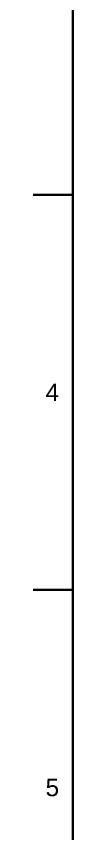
# Model space of a CAD drawing. Header units: millimetres. Extents: x 0 to 693, y -57 to 487.
# Drawn here: x 8.3 to 16.7, y 114.1 to 284.7 of the extents above; entities that cross this region are included whole.
import ezdxf
from ezdxf.entities.mleader import LeaderData, LeaderLine
from ezdxf.math import Vec2, Vec3

# ---------------------------------------------------------------- set-up
doc = ezdxf.new("R2010")
doc.units = ezdxf.units.MM
doc.header["$LTSCALE"] = 1.666667
doc.layers.add('Template', color=7, linetype='Continuous')

# ---------------------------------------------------------------- blocks, each defined once
blk = doc.blocks.new('_DOT')
at = {"color": 0, "linetype": 'ByBlock', "lineweight": -2}
blk.add_line((-0.5, 0), (-1, 0), dxfattribs=at)
at = {"color": 0, "linetype": 'ByBlock', "const_width": 0.5}
blk.add_lwpolyline([(-0.25, 0, 1), (0.25, 0, 1)], format="xyb", close=True, dxfattribs=at)

msp = doc.modelspace()

# ---------------------------------------------------------------- linework, layer by layer
at = {"layer": 'Template', "color": 7, "linetype": 'Continuous', "lineweight": 35}
for p, q in [((16.6667, 478.3333), (16.6667, 16.6667)), ((16.6667, 247.5), (8.3333, 247.5)), ((16.6667, 165), (8.3333, 165))]:
    msp.add_line(p, q, dxfattribs=at)

# ---------------------------------------------------------------- leaders
at = {"layer": 'Template', "color": 7, "linetype": 'Continuous', "lineweight": 15}
ml = msp.add_multileader_mtext('Standard', dxfattribs=at)
ml.set_content('{\\pxsm0.9;\\fArial|b0||i0||c0|p34;\\W1.;4\\P}', color=256)
ml.set_leader_properties()
ml.set_arrow_properties(name='DOT')
ml.build(insert=Vec2(0, 0))
ml.multileader.update_dxf_attribs({"leader_type": 0, "dogleg_length": 0, "arrow_head_size": 2.9333})
ctx = ml.context
ctx.base_point, ctx.char_height, ctx.arrow_head_size, ctx.landing_gap_size = Vec3(8.942, 206.25), 3.666667, 2.9333, 1.2833
ctx.mtext.insert = Vec3(10.942, 208.0833)
ml = msp.add_multileader_mtext('Standard', dxfattribs=at)
ml.set_content('{\\pxsm0.9;\\fArial|b0||i0||c0|p34;\\W1.;5\\P}', color=256)
ml.set_leader_properties()
ml.set_arrow_properties(name='DOT')
ml.build(insert=Vec2(0, 0))
ml.multileader.update_dxf_attribs({"leader_type": 0, "dogleg_length": 0, "arrow_head_size": 2.9333})
ctx = ml.context
ctx.base_point, ctx.char_height, ctx.arrow_head_size, ctx.landing_gap_size = Vec3(8.942, 123.7188), 3.666667, 2.9333, 1.2833
ctx.mtext.insert = Vec3(10.942, 125.5833)

doc.saveas('drawing.dxf')
